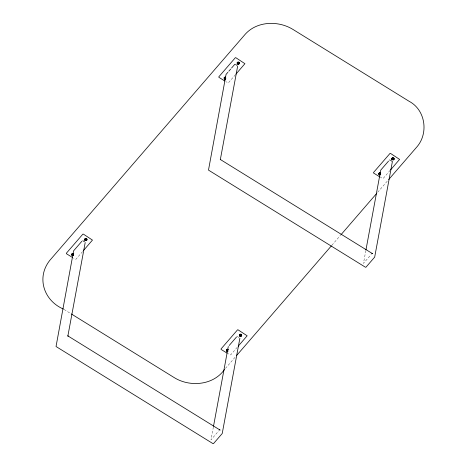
<?xml version="1.0" encoding="UTF-8"?>
<svg xmlns="http://www.w3.org/2000/svg" width="467" height="467" viewBox="0 0 467 467"><rect width="100%" height="100%" fill="white"/><g stroke="black" fill="none" stroke-linecap="round" stroke-linejoin="round"><path stroke-width="0.35" stroke-dasharray="2.33 1.75" d="M213.372 427.007L210.996 439.826L218.79 430.802M365.824 250.598L363.449 263.417L371.247 254.392M82.542 251.625L75.934 259.267L73.646 258.198M235.467 74.667L228.392 82.857L226.098 81.789M237.224 347.331L230.616 354.973L227.727 353.531M390.155 170.373L383.074 178.563L380.786 177.495M225.485 368.381L235.029 357.343M331.879 245.268L340.472 235.333M377.686 192.27L387.703 180.676M236.997 336.444L239.787 337.828M64.09 309.469L71.504 314.052M228.468 350.898A1.167 0.952 10.5 0 1 228.264 351.073M228.491 350.764A1.167 0.952 10.5 0 1 228.293 350.939"/><path stroke-width="0.7" d="M71.836 254.819L72.42 253.885L71.836 254.819L72.239 255.531L73.167 255.642M72.239 255.531L72.303 255.198L73.231 255.309M84.842 239.769L85.426 238.835L86.348 238.946L86.693 239.991L86.173 240.593L85.245 240.482L84.842 239.769L85.426 238.835M85.245 240.482L84.901 239.437M85.198 242.525L67.908 335.82L68.159 336.199L67.738 335.814L220.115 430.095L219.385 429.763L219.706 429.745M86.693 239.991L86.348 238.946M86.173 240.593L86.757 239.659M224.294 78.409L224.878 77.475L225.8 77.586L224.294 78.409L224.697 79.121L224.353 78.077M224.814 77.808L224.878 77.475M237.3 63.36L237.878 62.426L238.806 62.537L239.151 63.582L238.631 64.183L237.703 64.072L237.3 63.36L237.878 62.426M237.703 64.072L237.359 63.027M237.656 66.116L220.366 159.41L220.617 159.79L220.196 159.405L372.573 253.686L371.837 253.353L372.164 253.336M239.151 63.582L238.806 62.537M238.631 64.183L238.69 63.851L237.767 63.74M226.518 350.524L227.102 349.59L228.024 349.701L226.518 350.524L226.927 351.237L227.849 351.347M227.038 349.923L227.102 349.59M226.927 351.237L226.583 350.192M213.501 426.295L228.287 346.532M239.524 335.475L240.108 334.541L241.03 334.652L241.375 335.697L240.855 336.298L239.933 336.187L239.524 335.475L240.108 334.541M239.933 336.187L239.589 335.143M239.88 338.231L222.222 433.522L213.507 443.603L213.022 443.65L56.034 346.52L73.605 250.826L81.859 241.27M241.375 335.697L241.03 334.652M240.855 336.298L241.439 335.364M379.041 173.782L379.385 174.827L379.041 173.782L379.56 173.181L380.482 173.292M378.976 174.115L379.56 173.181M365.959 249.886L380.745 170.116L388.538 161.097M380.307 174.938L380.372 174.605M391.982 159.066L392.566 158.132L393.488 158.243L393.833 159.288L393.313 159.889L392.385 159.778L391.982 159.066L392.566 158.132M392.385 159.778L392.041 158.733M392.338 161.821L374.68 257.113L365.965 267.194L365.48 267.241L208.492 170.111L226.057 74.416L227.896 72.292M393.833 159.288L393.488 158.243M393.313 159.889L393.897 158.955M72.239 254.608L72.438 255.303L73.144 255.315M85.187 239.81C85.461 238.351 87.276 240.272 85.724 240.353C84.445 240.096 85.94 238.707 86.337 239.822M225.765 78.707C225.794 77.183 223.629 78.824 225.327 78.993M237.703 63.15C238.433 65.158 239.279 61.796 237.674 63.279C238.106 65.152 239.612 62.374 237.744 63.173M226.869 350.565L227.662 350.063M393.512 159.113L393.045 159.521L392.408 159.218M226.898 350.443L227.633 350.197M393.483 159.235C391.883 160.794 392.694 157.122 393.488 159.247M228.812 71.229L230.645 69.104M231.562 68.048L234.773 64.329L235.257 64.283M83.482 250.534L92.46 240.091L83.336 234.101L82.857 234.148L66.337 253.26L66.419 253.727L72.438 257.451M235.94 74.125L244.918 63.681L235.794 57.686L235.31 57.739L218.795 76.845L218.877 77.318L224.896 81.042M229.204 345.469L236.541 336.976M238.17 346.24L247.148 335.796L238.024 329.801L237.54 329.854L221.019 348.966L221.101 349.433L227.125 353.157M390.622 169.825L399.6 159.387L390.476 153.392L389.998 153.439L373.477 172.551L373.559 173.023L380.185 177.121M224.528 369.485C213.384 385.398 189.748 387.417 174.004 377.47L71.504 314.052M236.46 355.685L331.407 245.823M340.945 234.778L376.729 193.373M388.661 179.573L417.288 146.445C428.694 132.727 425.332 109.786 409.086 101.281L292.996 29.456C278.501 20.478 257.2 20.974 245.333 34.132L49.712 260.481C36.181 277.678 43.851 300.707 63.471 309.084M86.272 240.044L85.222 239.804M72.28 254.632L73.085 254.556M379.42 173.928L380.342 173.94M380.407 174.389L379.402 174.267M380.383 174.524L379.712 174.664L379.356 174.15M239.968 335.288L241.019 335.528M240.954 335.75L239.904 335.51M73.039 255.245L72.21 254.725L73.115 254.422M227.721 350.945L226.898 350.559M227.698 351.079L227.009 350.921L226.892 350.431M389.455 160.035L389.939 159.988M225.351 78.865C223.927 78.853 225.292 77.108 225.812 78.333M237.82 62.759L238.742 62.87M392.502 158.465L393.43 158.576M379.496 173.514L380.424 173.625M85.362 239.168L86.29 239.279M72.356 254.217L73.284 254.328M240.044 334.874L240.972 334.985M235.835 64.639L236.985 65.351M390.517 160.344L392.245 161.419M82.799 240.692L84.527 241.766M380.366 173.806L379.671 173.648L379.332 174.279M393.477 159.119L392.8 158.698L392.338 159.229M225.222 79.005A1.167 0.952 10.5 0 1 224.172 77.791A1.167 0.952 10.5 0 1 225.684 77.172M225.199 79.133A1.167 0.952 10.5 0 1 224.142 77.925A1.167 0.952 10.5 0 1 225.66 77.306M379.904 174.711A1.167 0.952 10.5 0 1 378.854 173.496A1.167 0.952 10.5 0 1 380.366 172.878M379.881 174.839A1.167 0.952 10.5 0 1 378.83 173.631A1.167 0.952 10.5 0 1 380.342 173.012M85.204 240.166A1.167 0.952 10.5 0 1 85.257 238.561A1.167 0.952 10.5 0 1 87.008 239.39A1.167 0.952 10.5 0 1 85.473 240.295M73.068 255.414A1.167 0.952 10.5 0 1 71.714 254.206A1.167 0.952 10.5 0 1 73.5 253.709M73.045 255.548A1.167 0.952 10.5 0 1 71.684 254.334A1.167 0.952 10.5 0 1 73.477 253.844M227.75 351.12A1.167 0.952 10.5 0 1 226.396 349.911A1.167 0.952 10.5 0 1 228.182 349.415M227.727 351.254A1.167 0.952 10.5 0 1 226.372 350.04A1.167 0.952 10.5 0 1 228.159 349.549M239.997 335.154C239.81 337.431 242.169 334.442 239.997 335.154M237.434 63.576A1.167 0.952 10.5 0 0 239.408 63.384A1.167 0.952 10.5 0 0 238.094 62.053A1.167 0.952 10.5 0 0 237.434 63.576M237.411 63.71A1.167 0.952 10.5 0 0 239.384 63.518A1.167 0.952 10.5 0 0 238.065 62.187A1.167 0.952 10.5 0 0 237.411 63.71M84.953 240.12A1.167 0.952 10.5 0 0 86.926 239.927A1.167 0.952 10.5 0 0 85.607 238.596A1.167 0.952 10.5 0 0 84.953 240.12M239.659 335.691A1.167 0.952 10.5 0 0 241.632 335.499A1.167 0.952 10.5 0 0 240.318 334.168A1.167 0.952 10.5 0 0 239.659 335.691M239.635 335.826A1.167 0.952 10.5 0 0 241.608 335.633A1.167 0.952 10.5 0 0 240.295 334.302A1.167 0.952 10.5 0 0 239.635 335.826M392.117 159.282A1.167 0.952 10.5 0 0 394.09 159.089A1.167 0.952 10.5 0 0 392.776 157.758A1.167 0.952 10.5 0 0 392.117 159.282M392.093 159.416A1.167 0.952 10.5 0 0 394.066 159.224A1.167 0.952 10.5 0 0 392.747 157.893A1.167 0.952 10.5 0 0 392.093 159.416"/></g></svg>
